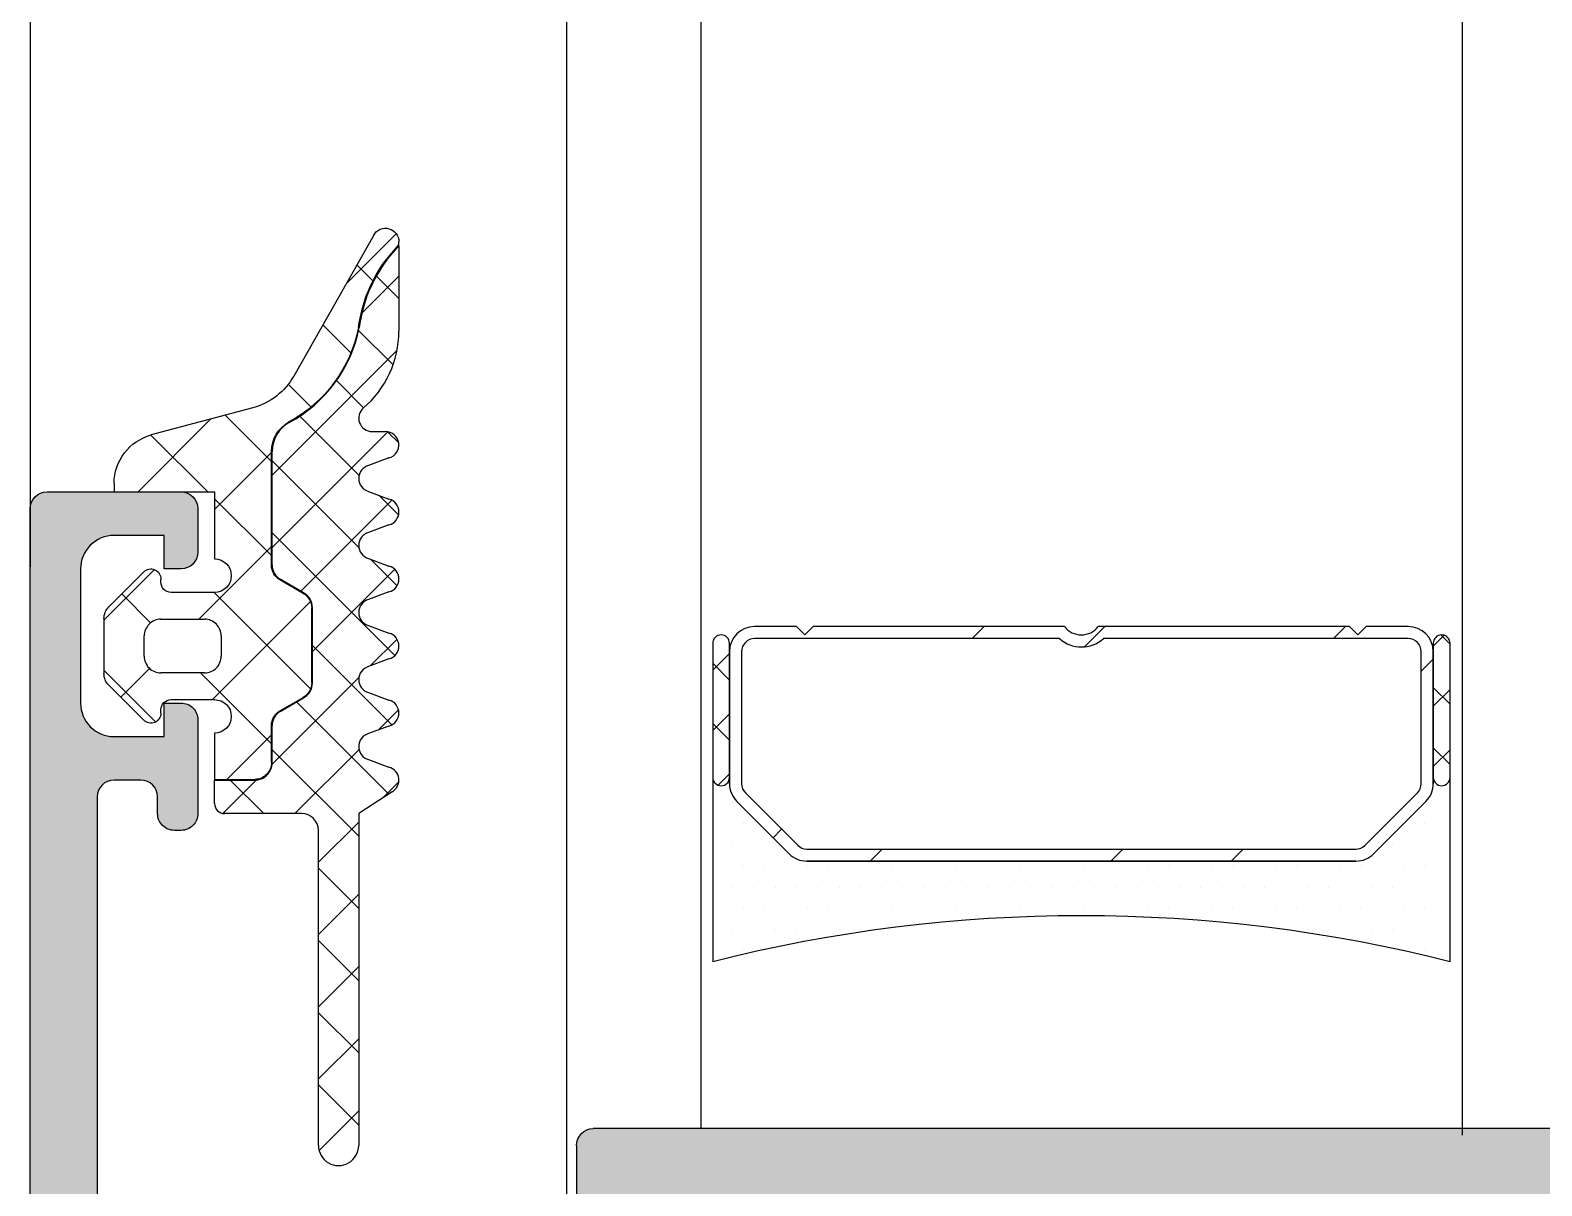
# Model space of a CAD drawing. Header units: millimetres. Extents: x 3633 to 4629, y 3430 to 3787.
# Drawn here: x 4159.8717 to 4160.0972, y 3492.3274 to 3492.4998 of the extents above; entities that cross this region are included whole.
import ezdxf

# ---------------------------------------------------------------- set-up
doc = ezdxf.new("R2010")
doc.units = ezdxf.units.MM

# ---------------------------------------------------------------- blocks, each defined once
blk = doc.blocks.new('A$C19EF2607')
at = {"extrusion": (0, 0, -1)}
h = blk.add_hatch(color=0, dxfattribs=at)
edge = h.paths.add_edge_path(flags=16)
edge.add_line((-20748.88688487913, 14013.2928585231), (-20757.08687387907, 14013.29282840286))
edge.add_ellipse((-20757.08687608921, 14013.79282802932), major_axis=(1.83660117959361e-06, -0.4999996264591743), ratio=1, start_angle=-90.00004280428698, end_angle=4.2804286977116135e-05, ccw=False)
edge.add_line((-20757.58687571567, 14013.79282656625), (-20757.58697195363, 14039.99282256608))
edge.add_ellipse((-20757.08697232717, 14039.99282477622), major_axis=(1.83660117959361e-06, -0.4999996264591743), ratio=1, start_angle=179.999957195713, end_angle=270.0000428042866, ccw=False)
edge.add_line((-20757.08697379024, 14040.49282440268), (-20748.88698479029, 14040.49285452292))
edge.add_ellipse((-20748.88698258015, 14039.99285489646), major_axis=(1.836601179593623e-06, -0.4999996264591779), ratio=1, start_angle=89.99995719571342, end_angle=180.0000428042869, ccw=False)
edge.add_line((-20748.38698295369, 14039.99285635952), (-20748.38688671573, 14013.7928603597))
edge.add_ellipse((-20748.88688634219, 14013.79285814956), major_axis=(1.836601179593612e-06, -0.4999996264591748), ratio=1, start_angle=-4.2804286920272716e-05, end_angle=90.00004280428698, ccw=False)
edge = h.paths.add_edge_path()
edge.add_line((-20757.28698759536, 14005.59281866775), (-20757.28700853262, 14011.29281566771))
edge.add_arc((-20756.78701261327, 14011.29282158492), 0.4999959193823925, 90.00020121906869, 180.0006780673, ccw=False)
edge.add_line((-20756.78701436922, 14011.79281750429), (-20749.58601236927, 14011.79284395505))
edge.add_arc((-20749.58602843467, 14010.79282421631), 1.000019738870618, 360.00134137964403, 449.99907953865534, ccw=False)
edge.add_line((-20748.58600869607, 14010.79284762826), (-20748.5859969423, 14007.59297862828))
edge.add_arc((-20749.58596546837, 14007.59294348139), 0.9999685266931948, 269.9984070863646, 360.00201383193485, ccw=False)
edge.add_line((-20749.58599326908, 14006.59297495509), (-20751.28684626853, 14006.5928197075))
edge.add_line((-20751.28684626853, 14006.5928197075), (-20751.28684406469, 14005.99284370751))
edge.add_line((-20751.28684406469, 14005.99284370751), (-20750.18683402415, 14004.89284174806))
edge.add_line((-20750.18683402415, 14004.89284174806), (-20746.78684802417, 14004.89285423691))
edge.add_line((-20746.78684802417, 14004.89285423691), (-20746.78716057339, 14088.89284923633))
edge.add_arc((-20747.28722534885, 14088.89278262488), 0.5000647798998102, 360.0076321205019, 449.9918720579921)
edge.add_line((-20747.28715440998, 14089.39284739975), (-20751.28716240996, 14089.3928327069))
edge.add_arc((-20751.28707984329, 14088.89275197744), 0.5000807362820272, 90.00945991537702, 179.9909610029219)
edge.add_line((-20751.78716057335, 14088.8928308703), (-20751.787155798, 14087.59278187031))
edge.add_arc((-20751.28710580604, 14087.59283369924), 0.5000499946441153, 180.005938564262, 269.9944823540374)
edge.add_line((-20751.28715396141, 14087.09278370692), (-20750.78715396141, 14087.09278554352))
edge.add_line((-20750.78715396141, 14087.09278554352), (-20750.78715763462, 14088.09278554351))
edge.add_line((-20750.78715763462, 14088.09278554351), (-20749.28715763463, 14088.09279105332))
edge.add_arc((-20749.28711736685, 14087.09282764816), 0.9999634059679272, -0.0018863395400217087, 90.00230725783928, ccw=False)
edge.add_line((-20748.28715396142, 14087.09279472653), (-20748.2871392686, 14083.09279472656))
edge.add_arc((-20749.28721534859, 14083.09286713279), 1.000076082609489, 270.00456917414465, 359.9958517441544, ccw=False)
edge.add_line((-20749.28713559539, 14082.09279105336), (-20750.78713559538, 14082.09278554355))
edge.add_line((-20750.78713559538, 14082.09278554355), (-20750.78713926859, 14083.09278554355))
edge.add_line((-20750.78713926859, 14083.09278554355), (-20751.28713926858, 14083.09278370694))
edge.add_arc((-20751.28718218562, 14082.59282846026), 0.4999552485246045, 449.995081629231, 540.0053392890692)
edge.add_line((-20751.78713743198, 14082.59278187035), (-20751.78712714705, 14079.79279387037))
edge.add_arc((-20751.28712752059, 14079.79279533343), 0.4999996264625474, 180.0001676548631, 270.0002532634367)
edge.add_line((-20751.28712531045, 14079.29279570697), (-20751.08712531045, 14079.29279644161))
edge.add_arc((-20751.08712677351, 14079.79279606807), 0.499999626462551, 270.0001676548627, 360.0002532634363)
edge.add_line((-20750.58712714706, 14079.79279827821), (-20750.58712898366, 14080.29279827821))
edge.add_arc((-20750.08709350479, 14080.2927646362), 0.5000354800017828, 90.00427573516879, 179.9961451831309, ccw=False)
edge.add_line((-20750.08713082027, 14080.79280011481), (-20749.28712782027, 14080.79280305338))
edge.add_arc((-20749.28714268181, 14080.29278635512), 0.5000166984818328, 360.0021238683641, 449.9982970499349, ccw=False)
edge.add_line((-20748.78712598367, 14080.29280488999), (-20748.78701101225, 14048.9927758902))
edge.add_line((-20748.78701101225, 14048.9927758902), (-20749.21938583173, 14042.95431030196))
edge.add_arc((-20750.21863733756, 14042.99276167132), 0.9999910398154712, 270.00017405219853, 357.7963358189755, ccw=False)
edge.add_line((-20750.2186342998, 14041.99277063151), (-20756.88612230033, 14041.99290414046))
edge.add_arc((-20756.88612451047, 14042.49290376691), 0.499999626462551, 180.0001676548632, 270.0002532634367, ccw=False)
edge.add_line((-20757.38612413693, 14042.49290230385), (-20757.38612744248, 14043.39281030384))
edge.add_arc((-20757.88612706894, 14043.39280884078), 0.4999996264625474, 360.0001676548632, 450.0002532634367)
edge.add_line((-20757.88612927908, 14043.89280846724), (-20759.28700127907, 14043.89280332155))
edge.add_arc((-20759.55451280925, 14043.97163605473), 0.2788853144187029, 268.8357136789717, 343.5803291027782, ccw=False)
edge.add_line((-20759.56017954445, 14043.69280831811), (-20760.01377354445, 14043.69280665196))
edge.add_arc((-20760.01943514402, 14043.97167484189), 0.2789256550871338, 196.4248227965195, 271.1630627500218, ccw=False)
edge.add_line((-20760.28697827909, 14043.89280664843), (-20762.16698927907, 14043.89279974276))
edge.add_arc((-20762.16698840124, 14043.59279996688), 0.2999997758775292, 450.0001676548634, 540.0002532634375)
edge.add_line((-20762.46698817711, 14043.5927986408), (-20762.46698457747, 14042.61282464081))
edge.add_arc((-20762.16698480159, 14042.61282551864), 0.2999997758775274, 180.0001676548634, 270.0002532634367)
edge.add_line((-20762.16698347551, 14042.31282574277), (-20759.40698547553, 14042.31283588081))
edge.add_arc((-20759.40698494509, 14042.19283597046), 0.1199999103510102, 0.00016765485997893848, 90.00025326343598, ccw=False)
edge.add_line((-20759.28698503474, 14042.1928363216), (-20759.28697323984, 14037.89280332161))
edge.add_arc((-20759.7869728663, 14037.89280111147), 0.4999996264625474, 270.0001676548627, 360.00025326343626, ccw=False)
edge.add_line((-20759.78697140323, 14037.39280148501), (-20760.48697140323, 14037.39279891377))
edge.add_line((-20760.48697140323, 14037.39279891377), (-20762.87979647773, 14038.77428512444))
edge.add_arc((-20762.94885600667, 14038.65466997099), 0.138119526033469, 420.0001121203042, 545.6227174849653)
edge.add_arc((-20758.11036459896, 14039.13103368253), 5.000004087409289, 185.6228147000206, 252.2517571806096)
edge.add_arc((-20759.78695816879, 14033.89280165229), 0.4999996217728121, 360.0001912931412, 432.2518242271567, ccw=False)
edge.add_line((-20759.28695854702, 14033.89280332164), (-20759.28688549079, 14015.09281132178))
edge.add_arc((-20759.78688511256, 14015.09280931792), 0.4999996217728112, 287.7485966911427, 360.0002296251582, ccw=False)
edge.add_arc((-20758.11025306058, 14009.85458960477), 5.000004087409289, 107.7486637376899, 174.3776062182788)
edge.add_arc((-20762.94874796772, 14010.33091777075), 0.1381195260334658, 174.377703433334, 300.0003087979967)
edge.add_line((-20762.87968756003, 14010.21130312465), (-20760.48687263457, 14011.59280691396))
edge.add_line((-20760.48687263457, 14011.59280691396), (-20759.78687263457, 14011.5928094852))
edge.add_arc((-20759.78687042443, 14011.09280985874), 0.4999996264625474, 0.00016765486282110942, 90.00025326343672, ccw=False)
edge.add_line((-20759.28687079797, 14011.09281132181), (-20759.28685500312, 14006.79279332183))
edge.add_arc((-20759.40685491348, 14006.7927927914), 0.1199999103510102, 270.00016765486254, 360.0002532634369, ccw=False)
edge.add_line((-20759.40685456234, 14006.67279288105), (-20762.16685256232, 14006.67278274301))
edge.add_arc((-20762.16685168448, 14006.37278296714), 0.2999997758775281, 450.000167654863, 540.0002532634367)
edge.add_line((-20762.46685146036, 14006.37278164105), (-20762.46684786071, 14005.39280764106))
edge.add_arc((-20762.16684808483, 14005.3928085189), 0.2999997758775292, 180.0001676548626, 270.0002532634363)
edge.add_line((-20762.16684675875, 14005.09280874302), (-20760.28683575876, 14005.09281564869))
edge.add_arc((-20760.0192920443, 14005.0139494207), 0.2789256550871341, 88.8373581682776, 163.5755981217796, ccw=False)
edge.add_line((-20760.01363249341, 14005.29281765222), (-20759.56003849341, 14005.29281931836))
edge.add_arc((-20759.55436952918, 14005.01397103081), 0.2789059064024352, 16.42004293062689, 91.16465835443319, ccw=False)
edge.add_line((-20759.28683875874, 14005.09281132188), (-20757.78698575874, 14005.09281383115))
edge.add_arc((-20757.78699042894, 14005.59281666471), 0.5000028335811751, 270.0005351617909, 360.0002295301543)
h = blk.add_hatch(color=0)
edge = h.paths.add_edge_path(flags=16)
edge.add_arc((20772.88712506363, 14054.8937099106), 0.4998408644227152, -90.02002240240421, 0.01898884720060323, ccw=False)
edge.add_line((20772.88695039088, 14054.39386907665), (20766.58721039072, 14054.39364649987))
edge.add_arc((20766.58693805849, 14054.89361865321), 0.4999722275075696, 179.9697052663021, 270.0312087092657, ccw=False)
edge.add_line((20766.08696590085, 14054.89388300994), (20766.0869781361, 14066.89388300994))
edge.add_arc((20766.58669969183, 14066.89416094511), 0.4997216330287783, 89.96801639973933, 180.031866768311, ccw=False)
edge.add_line((20766.586978646, 14067.39388250027), (20772.88696364593, 14067.39387607671))
edge.add_arc((20772.88722112216, 14066.89413406237), 0.4997420806618353, -0.02963669892528742, 90.0295198317217, ccw=False)
edge.add_line((20773.38696313597, 14066.89387556681), (20773.3869659006, 14054.89387556681))
edge = h.paths.add_edge_path(flags=16)
edge.add_line((20774.88695890084, 14054.89387403734), (20774.88697113609, 14066.89387403734))
edge.add_arc((20775.38669269183, 14066.8941519724), 0.4997216330287135, 89.96801639973182, 180.0318667549634, ccw=False)
edge.add_line((20775.38697164593, 14067.39387352744), (20781.88697164546, 14067.3936159001))
edge.add_arc((20781.88722912193, 14066.89387388564), 0.4997420807783706, -0.029636685578225297, 90.029519858409, ccw=False)
edge.add_line((20782.38697113586, 14066.8936153902), (20782.38697390049, 14054.89360839015))
edge.add_arc((20781.88697377406, 14054.89360802635), 0.5000001264271718, -90.00004391597082, 4.168815581806484e-05, ccw=False)
edge.add_line((20781.88697339082, 14054.39360790004), (20775.3872023907, 14054.39363752728))
edge.add_arc((20775.38693055836, 14054.89360918108), 0.4999717276974615, 179.9696479899144, 270.031151454341, ccw=False)
edge = h.paths.add_edge_path(flags=16)
edge.add_line((20790.88696539076, 14054.39359872347), (20784.38696539076, 14054.393605351))
edge.add_arc((20784.38696552691, 14054.89360497755), 0.4999996265396662, 179.9998987743864, 269.9999843919388, ccw=False)
edge.add_line((20783.88696590043, 14054.89360586091), (20783.88697813591, 14066.89361386074))
edge.add_arc((20784.38697776239, 14066.89361372452), 0.4999996265396662, 89.99989877438651, 179.9999843919389, ccw=False)
edge.add_line((20784.38697864581, 14067.39361335107), (20790.88697864581, 14067.39360672355))
edge.add_arc((20790.88697850931, 14066.89360709712), 0.4999996264232509, -0.00010123895378910674, 89.9999843652584, ccw=False)
edge.add_line((20791.38697813591, 14066.89360621365), (20791.38696590043, 14054.89359821382))
edge.add_arc((20790.88696627383, 14054.89359834991), 0.4999996265396661, 269.9998988010669, 359.99998440527906, ccw=False)
edge = h.paths.add_edge_path()
edge.add_line((20794.38695947704, 14048.5938471549), (20794.38697762595, 14066.39360815476))
edge.add_ellipse((20795.38697842951, 14066.39360633204), major_axis=(-1.000000803500212, 0), ratio=1, start_angle=269.9984406237085, end_angle=359.9998955662247, ccw=False)
edge.add_line((20795.38700564572, 14067.39360713519), (20796.88693964569, 14067.39356560589))
edge.add_ellipse((20796.88696117507, 14068.89371410586), major_axis=(-1.500148500121089, 0), ratio=1, start_angle=89.99917771951496, end_angle=269.9991777106223)
edge.add_line((20796.88698270475, 14070.39386260582), (20763.58698170492, 14070.39388455896))
edge.add_ellipse((20763.58698167506, 14069.89388407898), major_axis=(-0.5000004799803728, 0), ratio=1, start_angle=269.9999965849087, end_angle=359.9998865682759)
edge.add_line((20763.08698119503, 14069.89388506886), (20763.08696891996, 14057.8550270689))
edge.add_line((20763.08696891996, 14057.8550270689), (20761.08696538792, 14054.39092810804))
edge.add_line((20761.08696538792, 14054.39092810804), (20761.08695621463, 14045.39417310807))
edge.add_line((20761.08695621457, 14045.39417310807), (20760.58695621457, 14045.39417361797))
edge.add_ellipse((20760.58695533121, 14044.89417399143), major_axis=(-0.4999996265404279, 0), ratio=1, start_angle=269.9998987743865, end_angle=359.9999843919389)
edge.add_line((20760.08695570473, 14044.89417412764), (20760.08695519506, 14044.39417412764))
edge.add_ellipse((20760.58695482131, 14044.39417324439), major_axis=(-0.499999626307597, 0), ratio=1, start_angle=359.9998987877266, end_angle=449.9999844186194)
edge.add_line((20760.58695468534, 14043.89417361797), (20763.58695468534, 14043.89417055904))
edge.add_ellipse((20763.58695556852, 14044.39417018533), major_axis=(-0.4999996263075969, 0), ratio=1, start_angle=89.99989880106686, end_angle=179.9999843919389)
edge.add_line((20764.086955195, 14044.39417004914), (20764.08696335176, 14052.39388604931))
edge.add_ellipse((20764.58696347818, 14052.3938854131), major_axis=(-0.5000001264274443, 0), ratio=1, start_angle=269.9998414916265, end_angle=359.99992709575315, ccw=False)
edge.add_line((20764.58696486149, 14052.89388553939), (20765.98696386162, 14052.89388711193))
edge.add_ellipse((20765.98718579696, 14052.3941095531), major_axis=(-0.4997776081189551, 0), ratio=1, start_angle=179.9735232005858, end_angle=270.02544323346274, ccw=False)
edge.add_line((20766.48696335166, 14052.39387860222), (20766.48694264208, 14046.79416260219))
edge.add_ellipse((20766.67129230686, 14046.34087059149), major_axis=(-0.48934491501178, 0), ratio=1, start_angle=292.1311204443016, end_angle=406.331622196126)
edge.add_line((20766.33340781904, 14045.98690375875), (20767.13341005798, 14045.24033594297))
edge.add_ellipse((20767.48745696706, 14045.59271893128), major_axis=(-0.4995227565664176, 0), ratio=1, start_angle=44.86504610803876, end_angle=179.4464604003526)
edge.add_line((20767.98695641221, 14045.58789307278), (20767.98696335172, 14052.39387707275))
edge.add_ellipse((20768.48671821435, 14052.39412970483), major_axis=(-0.4997549264812819, 0), ratio=1, start_angle=269.970002739463, end_angle=360.02896370103826, ccw=False)
edge.add_line((20768.48697986151, 14052.89388456292), (20772.6869668616, 14052.89386128055))
edge.add_ellipse((20772.68696351786, 14052.39386144702), major_axis=(-0.49999983353727, 0), ratio=1, start_angle=179.9999224933354, end_angle=269.9996168422682, ccw=False)
edge.add_line((20773.18696335162, 14052.39386077065), (20773.18695641815, 14045.59385177077))
edge.add_ellipse((20773.68695679185, 14045.59385168357), major_axis=(-0.5000003736931907, 0), ratio=1, start_angle=359.9999900081878, end_angle=492.8359851725555)
edge.add_line((20774.02690804447, 14045.2271999142), (20774.82690880075, 14045.96894109857))
edge.add_ellipse((20774.48695758963, 14046.33559256201), major_axis=(-0.5000001215843566, 0), ratio=1, start_angle=132.8360055260684, end_angle=246.4218210553232)
edge.add_line((20774.68695764197, 14046.79385024126), (20774.68696335168, 14052.39386224121))
edge.add_ellipse((20775.18696297822, 14052.39386210512), major_axis=(-0.4999996265396661, 0), ratio=1, start_angle=269.9998988010669, end_angle=359.99998440527906, ccw=False)
edge.add_line((20775.18696386134, 14052.89386173154), (20776.88696386153, 14052.89385999812))
edge.add_ellipse((20776.88696372503, 14052.3938603717), major_axis=(-0.4999996264232509, 0), ratio=1, start_angle=179.9998987610462, end_angle=269.9999843652584, ccw=False)
edge.add_line((20777.38696335163, 14052.39385948822), (20777.38695764169, 14046.79384748827))
edge.add_ellipse((20777.58695725957, 14046.33558972846), major_axis=(-0.5000000215728326, 0), ratio=1, start_angle=293.5781296227825, end_angle=407.1639451407455)
edge.add_line((20777.24700580072, 14045.96893863103), (20778.0470050443, 14045.22719581545))
edge.add_ellipse((20778.38695654436, 14045.59384667317), major_axis=(-0.4999998738696115, 0), ratio=1, start_angle=47.16392300253573, end_angle=179.999918144431)
edge.add_line((20778.88695641834, 14045.59384595885), (20778.88696335157, 14052.39385495897))
edge.add_ellipse((20779.38696368528, 14052.39385411552), major_axis=(-0.5000003336470237, 0), ratio=1, start_angle=270.0002089876409, end_angle=359.99990335021965, ccw=False)
edge.add_line((20779.38696186151, 14052.89385444907), (20790.88696386153, 14052.89384572351))
edge.add_ellipse((20790.88696372509, 14052.39384609708), major_axis=(-0.4999996264232509, 0), ratio=1, start_angle=179.9998987610462, end_angle=269.9999843652584, ccw=False)
edge.add_line((20791.38696335163, 14052.39384521359), (20791.38695570454, 14044.89386221372))
edge.add_ellipse((20792.38695616456, 14044.89386165424), major_axis=(-1.000000460073508, 0), ratio=1, start_angle=359.9999679434824, end_angle=449.9998579267944)
edge.add_line((20792.38695368491, 14043.89386119417), (20801.08695468487, 14043.89383532343))
edge.add_ellipse((20801.08748073381, 14044.89331030173), major_axis=(-0.9994751167436792, 0), ratio=1, start_angle=89.96984378594917, end_angle=180.0309560863022)
edge.add_line((20802.08695570473, 14044.89385030375), (20802.08695641812, 14045.59383930385))
edge.add_ellipse((20801.08752694633, 14045.59441085058), major_axis=(-0.9994296352168468, 0), ratio=1, start_angle=179.9672340944529, end_angle=270.032649051986)
edge.add_line((20801.08695743786, 14046.59384032342), (20796.38695743767, 14046.59384511554))
edge.add_ellipse((20796.38695798296, 14048.59384362135), major_axis=(-1.999998505809419, 0), ratio=1, start_angle=359.9998987710514, end_angle=449.9999843785986, ccw=False)
at = {"color": 0, "transparency": 33554687}
blk.add_line((20746.78677236044, 15694.63022802747), (20746.78716057289, 14087.15326960679), dxfattribs=at)
at = {"color": 0}
for p, q in [((20762.79812617449, 14057.35473802523), (20762.79766815179, 15628.82344385856)), ((20766.79766815179, 15628.82344385856), (20766.79660769209, 14070.39388244299)), ((20789.51766815176, 14070.20068577692), (20789.51766815176, 15628.82344385856)), ((20757.70770198893, 14097.096375091), (20756.21477100509, 14095.60343313945)), ((20757.42935620848, 14096.31488849179), (20757.78699075402, 14096.73562617812)), ((20757.78699075402, 14096.73562617812), (20757.78698238498, 14094.18497417812)), ((20756.53417968949, 14096.16578279836), (20757.012166637, 14095.68779936232)), ((20757.78698777797, 14095.82861809648), (20756.68121934577, 14094.72284154082)), ((20757.1131201455, 14095.83380273177), (20757.78698558395, 14095.15994224379)), ((20755.51761400005, 14094.37602129004), (20756.35589348133, 14093.53774796707)), ((20756.58607788065, 14094.2055875724), (20757.61314202347, 14093.17853097478)), ((20757.78698238498, 14094.18497417812), (20757.78698238498, 14094.18497417812)), ((20757.73323593917, 14093.61959647696), (20754.00463523815, 14089.89096838399)), ((20754.48523217914, 14092.602075797), (20755.16559519716, 14091.92171777718)), ((20755.92496531436, 14092.71144172949), (20756.73391057107, 14091.9025024156)), ((20752.1789143511, 14091.56754683628), (20750.00404525874, 14089.39266176638)), ((20752.60047297957, 14091.68050142079), (20753.98465069037, 14090.29633387868)), ((20754.83186084907, 14091.64928461199), (20756.59746498574, 14089.88369344614)), ((20757.45557306096, 14091.18666217302), (20754.00455307803, 14087.7356168374)), ((20756.98696839338, 14091.19262011665), (20757.38679839339, 14091.19261864797)), ((20757.38679839339, 14091.19261864797), (20757.38679839339, 14091.19261864797)), ((20757.44860292329, 14091.18781531378), (20757.78201653028, 14090.85440415617)), ((20750.38721731916, 14091.08742109203), (20752.08199672794, 14089.39265413376)), ((20753.98466100666, 14090.56696641154), (20752.28695998061, 14088.86925291346)), ((20754.00453273486, 14087.20194507172), (20754.00466221146, 14090.59857507133)), ((20754.00465163955, 14090.32123419218), (20756.59116964162, 14087.73473519165)), ((20754.00466221146, 14090.59857507133), (20754.00466221146, 14090.59857507133)), ((20757.49032850494, 14090.40620426778), (20756.88344067027, 14090.17901149698)), ((20756.88344067027, 14090.17901149698), (20756.88344067027, 14090.17901149698)), ((20756.88343783183, 14089.40626849691), (20757.49048899719, 14089.17900926716)), ((20752.28696290166, 14089.18768946579), (20753.98454371981, 14087.49012111872)), ((20757.57163600228, 14089.14745658112), (20754.85689900705, 14086.43269964232)), ((20757.18945765863, 14089.29170512225), (20757.77704613951, 14088.70412095802)), ((20757.49048899719, 14089.17900926716), (20757.49048899719, 14089.17900926716)), ((20757.49048615876, 14088.40626626709), (20756.88343332382, 14088.17901149698)), ((20754.00456948623, 14088.16606279247), (20757.66529232939, 14084.50536684239)), ((20756.88343332382, 14088.17901149698), (20756.88343332382, 14088.17901149698)), ((20753.98455402721, 14087.76051908516), (20751.81671297603, 14085.59266210807)), ((20750.49155927147, 14087.07383901445), (20748.98695173761, 14085.56922042707)), ((20757.66226612998, 14087.08281798894), (20755.20452326949, 14084.62505707279)), ((20756.88343048538, 14087.40626849703), (20757.49048165063, 14087.17900926714)), ((20756.94130524083, 14087.38460216468), (20757.73333275184, 14086.59258047221)), ((20757.49048165063, 14087.17900926714), (20757.49048165063, 14087.17900926714)), ((20754.94452972332, 14086.38210561898), (20754.24453120795, 14086.78625319016)), ((20754.24453120795, 14086.78625319016), (20754.24453120795, 14086.78625319016)), ((20749.51576982759, 14086.34622272232), (20750.37699566707, 14085.48500320973)), ((20752.2756851327, 14086.39264742228), (20755.15171518887, 14083.51663849453)), ((20757.49047881219, 14086.40626626721), (20756.88342597755, 14086.17901149698)), ((20756.88342597755, 14086.17901149698), (20756.88342597755, 14086.17901149698)), ((20755.14849982382, 14086.11813308654), (20752.22305484436, 14083.19266661548)), ((20755.2045198523, 14083.69476166394), (20755.20452806936, 14085.93177066397)), ((20755.20452806936, 14085.93177066397), (20755.20452806936, 14085.93177066397)), ((20750.68696382357, 14085.5926662579), (20751.98696382367, 14085.59266148265)), ((20751.98696382367, 14085.59266148265), (20751.98696382367, 14085.59266148265)), ((20756.88342313911, 14085.40626849703), (20757.49047430418, 14085.17900926714)), ((20769.65049305314, 14085.37531140787), (20768.40049305308, 14085.37531140787)), ((20769.90049305314, 14085.12531140787), (20769.65049305314, 14085.37531140787)), ((20770.15049305314, 14085.37531140787), (20769.90049305314, 14085.12531140787)), ((20777.6479992721, 14085.37531140787), (20770.15049305314, 14085.37531140787)), ((20774.89325050719, 14085.01531140797), (20775.25325050717, 14085.37531140796)), ((20778.2393502479, 14084.76930714864), (20778.84535450721, 14085.37531140796)), ((20786.15049305314, 14085.37531140787), (20778.65298683412, 14085.37531140787)), ((20785.66955785255, 14085.01531140797), (20786.02955785242, 14085.37531140784)), ((20786.40049305314, 14085.12531140787), (20786.15049305314, 14085.37531140787)), ((20786.65049305314, 14085.37531140787), (20786.40049305314, 14085.12531140787)), ((20787.90049305314, 14085.37531140787), (20786.65049305314, 14085.37531140787)), ((20750.18695978302, 14084.49266109444), (20750.18696198706, 14085.09266809447)), ((20750.18696198706, 14085.09266809447), (20750.18696198706, 14085.09266809447)), ((20752.4869619871, 14085.09265964609), (20752.48695978313, 14084.49265264606)), ((20755.20452395202, 14084.81086358966), (20757.57552286833, 14082.43988209161)), ((20757.73114364018, 14084.9964266193), (20756.93187403126, 14084.19715113862)), ((20757.49047430418, 14085.17900926714), (20757.49047430418, 14085.17900926714)), ((20767.15049305314, 14084.87531140787), (20767.15049305314, 14080.87531140787)), ((20767.65049305314, 14080.87531140787), (20767.65049305314, 14084.87531140787)), ((20777.49284573121, 14085.01531140789), (20768.40049305308, 14085.01531140789)), ((20787.90049305314, 14085.01531140789), (20778.80814037507, 14085.01531140789)), ((20788.6504930529, 14084.79229783325), (20788.9728166667, 14085.11462144705)), ((20788.65049305314, 14084.87531140787), (20788.65049305314, 14080.87531140787)), ((20789.15049305302, 14084.84995160531), (20788.87630602601, 14085.12413863232)), ((20789.15049305308, 14080.87531140787), (20789.15049305308, 14084.87531140787)), ((20752.48695978313, 14084.49265264606), (20752.48695978313, 14084.49265264606)), ((20757.49047146575, 14084.40626626721), (20756.88341863098, 14084.17901149698)), ((20767.15049305314, 14084.06860517862), (20767.65049305325, 14084.56860517873)), ((20767.65049305314, 14084.62531140787), (20767.65049305314, 14080.68597157966)), ((20768.01049305324, 14084.62531140787), (20768.01049305324, 14080.68597157966)), ((20788.29049305298, 14080.68597157966), (20788.29049305298, 14084.62531140787)), ((20788.29049305303, 14084.0441426083), (20788.65049305314, 14084.40414260852)), ((20788.65049305314, 14080.68597157966), (20788.65049305314, 14084.62531140787)), ((20748.98694622591, 14084.06872270939), (20750.5278555883, 14082.52782466711)), ((20750.34859489847, 14084.12453324511), (20749.48938450887, 14083.26531654334)), ((20751.98695794656, 14083.99265448275), (20750.68695794645, 14083.99265925786)), ((20750.68695794645, 14083.99265925786), (20750.68695794645, 14083.99265925786)), ((20751.86935492544, 14083.99265491482), (20753.98451317725, 14081.87751220177)), ((20751.98695794656, 14083.99265448275), (20751.98695794656, 14083.99265448275)), ((20756.88341863098, 14084.17901149698), (20756.88341863098, 14084.17901149698)), ((20767.65049305325, 14083.77759303595), (20767.15049305325, 14084.27759303595)), ((20756.59223853279, 14083.85751314502), (20754.00251647265, 14081.26777205965)), ((20789.15049305279, 14083.05390038108), (20788.65049305279, 14083.55390038108)), ((20788.6504930529, 14082.99624660902), (20789.1504930529, 14083.49624660902)), ((20754.24451671349, 14082.84028619018), (20754.94451819797, 14083.24442861896)), ((20754.73605635363, 14083.12407419413), (20757.48230463978, 14080.37784608299)), ((20754.94451819797, 14083.24442861896), (20754.94451819797, 14083.24442861896)), ((20756.88341579254, 14083.40626849703), (20757.49046695791, 14083.17900926716)), ((20757.49046695791, 14083.17900926716), (20757.49046695791, 14083.17900926716)), ((20757.77591011085, 14082.88592403306), (20757.18005139794, 14082.2900609427)), ((20767.15049305314, 14082.27255395439), (20767.65049305314, 14082.77255395439)), ((20753.98451417004, 14082.14779853547), (20752.65000348567, 14080.81327804725)), ((20754.00451110461, 14081.31327207178), (20754.00451518659, 14082.42459507173)), ((20754.00451518659, 14082.42459507173), (20754.00451518659, 14082.42459507173)), ((20757.49046411947, 14082.40626626721), (20756.88341128477, 14082.17901149698)), ((20756.88341128477, 14082.17901149698), (20756.88341128477, 14082.17901149698)), ((20767.65049305302, 14081.98154181149), (20767.15049305302, 14082.48154181149)), ((20754.00451252646, 14081.7003590947), (20756.58693304079, 14079.11795755182)), ((20756.59635204228, 14081.70635729894), (20754.68265538313, 14079.79264658096)), ((20789.15049305302, 14081.25784915686), (20788.65049305302, 14081.75784915686)), ((20788.65049305279, 14081.20019538468), (20789.1504930529, 14081.70019538479)), ((20756.8834084461, 14081.40626849703), (20757.49046361144, 14081.17900926716)), ((20756.8834084461, 14081.40626849703), (20756.8834084461, 14081.40626849703)), ((20752.2869306209, 14080.09263038079), (20752.28693319455, 14080.7932793808)), ((20752.28693319455, 14080.7932793808), (20753.4845091945, 14080.79327498181)), ((20753.53001783224, 14080.79526994802), (20752.5324024185, 14079.79764720536)), ((20752.75633124246, 14080.79327765666), (20753.75696626902, 14079.79264998116)), ((20753.4845091945, 14080.79327498181), (20753.4845091945, 14080.79327498181)), ((20757.78317219997, 14080.73791678972), (20757.31140914472, 14080.26615026867)), ((20757.49046361144, 14081.17900926716), (20757.49046361144, 14081.17900926716)), ((20767.15049305314, 14080.87531140787), (20767.15049305314, 14075.37531140787)), ((20767.31454155536, 14080.64055123238), (20767.65049305314, 14080.97650273016)), ((20767.65049305314, 14080.68597157966), (20767.65049305314, 14080.87531140787)), ((20788.65049305314, 14080.87531140787), (20788.65049305314, 14080.68597157966)), ((20789.15049305308, 14075.37531140787), (20789.15049305308, 14080.87531140787)), ((20757.5869309199, 14080.44622891283), (20756.58693551901, 14079.79264058606)), ((20768.12472140847, 14080.410199935), (20769.68538158026, 14078.84953976319)), ((20786.61560452601, 14078.84953976319), (20788.17626469774, 14080.410199935)), ((20767.74550452641, 14080.13866389822), (20767.74550452641, 14080.13866389822)), ((20769.43082313897, 14078.59498132198), (20767.87016296719, 14080.15564149377)), ((20767.87016296719, 14080.15564149377), (20769.43082313897, 14078.59498132198)), ((20788.43082313903, 14080.15564149377), (20786.87016296719, 14078.59498132198)), ((20786.87016296719, 14078.59498132198), (20788.43082313903, 14080.15564149377)), ((20788.70050452649, 14080.13866389822), (20788.70050452649, 14080.13866389822)), ((20754.88690851908, 14079.79264583057), (20752.586904519, 14079.79265427895)), ((20752.586904519, 14079.79265427895), (20752.586904519, 14079.79265427895)), ((20756.58693459717, 14079.54167039879), (20755.38690622436, 14078.34163321002)), ((20756.58693551901, 14079.79264058606), (20756.58689915435, 14069.89263958603)), ((20767.42800452652, 14079.50366389821), (20767.42800452652, 14079.50366389821)), ((20768.06300452652, 14079.50366389821), (20768.06300452652, 14079.50366389821)), ((20788.3830045266, 14079.50366389821), (20788.3830045266, 14079.50366389821)), ((20789.0180045266, 14079.50366389821), (20789.0180045266, 14079.50366389821)), ((20755.38690215413, 14069.89264399387), (20755.38690668251, 14079.292644994)), ((20755.38690668251, 14079.292644994), (20755.38690668251, 14079.292644994)), ((20768.95187178021, 14079.073932681), (20769.20643022144, 14079.32849112223)), ((20767.74550452641, 14078.8686638982), (20767.74550452641, 14078.8686638982)), ((20768.38050452641, 14078.8686638982), (20768.38050452641, 14078.8686638982)), ((20769.01550452641, 14078.8686638982), (20769.01550452641, 14078.8686638982)), ((20769.96115322487, 14078.73531140786), (20786.33983288129, 14078.73531140786)), ((20771.8453545071, 14078.37531140784), (20772.2053545072, 14078.73531140783)), ((20779.02955785254, 14078.37531140796), (20779.38955785253, 14078.73531140795)), ((20782.62166185258, 14078.37531140796), (20782.98166185257, 14078.73531140795)), ((20787.43050452647, 14078.8686638982), (20787.43050452647, 14078.8686638982)), ((20788.06550452646, 14078.8686638982), (20788.06550452646, 14078.8686638982)), ((20788.70050452646, 14078.8686638982), (20788.70050452646, 14078.8686638982)), ((20755.38690613816, 14078.16272208618), (20756.58692512412, 14076.96271191601)), ((20767.42800452629, 14078.23366389819), (20767.42800452629, 14078.23366389819)), ((20768.06300452629, 14078.23366389819), (20768.06300452629, 14078.23366389819)), ((20768.69800452629, 14078.23366389819), (20768.69800452629, 14078.23366389819)), ((20769.33300452628, 14078.23366389819), (20769.33300452628, 14078.23366389819)), ((20786.33983288129, 14078.37531140787), (20769.96115322487, 14078.37531140787)), ((20769.96115322487, 14078.37531140787), (20786.33983288129, 14078.37531140787)), ((20769.96800452628, 14078.23366389819), (20769.96800452628, 14078.23366389819)), ((20770.60300452628, 14078.23366389819), (20770.60300452628, 14078.23366389819)), ((20771.23800452628, 14078.23366389819), (20771.23800452628, 14078.23366389819)), ((20771.87300452628, 14078.23366389819), (20771.87300452628, 14078.23366389819)), ((20772.50800452628, 14078.23366389819), (20772.50800452628, 14078.23366389819)), ((20773.14300452628, 14078.23366389819), (20773.14300452628, 14078.23366389819)), ((20773.77800452627, 14078.23366389819), (20773.77800452627, 14078.23366389819)), ((20774.41300452627, 14078.23366389819), (20774.41300452627, 14078.23366389819)), ((20775.04800452627, 14078.23366389819), (20775.04800452627, 14078.23366389819)), ((20775.68300452627, 14078.23366389819), (20775.68300452627, 14078.23366389819)), ((20776.31800452627, 14078.23366389819), (20776.31800452627, 14078.23366389819)), ((20776.95300452627, 14078.23366389819), (20776.95300452627, 14078.23366389819)), ((20777.58800452626, 14078.23366389819), (20777.58800452626, 14078.23366389819)), ((20778.22300452626, 14078.23366389819), (20778.22300452626, 14078.23366389819)), ((20778.85800452626, 14078.23366389819), (20778.85800452626, 14078.23366389819)), ((20779.49300452626, 14078.23366389819), (20779.49300452626, 14078.23366389819)), ((20780.12800452626, 14078.23366389819), (20780.12800452626, 14078.23366389819)), ((20780.76300452626, 14078.23366389819), (20780.76300452626, 14078.23366389819)), ((20781.39800452625, 14078.23366389819), (20781.39800452625, 14078.23366389819)), ((20782.03300452625, 14078.23366389819), (20782.03300452625, 14078.23366389819)), ((20782.66800452625, 14078.23366389819), (20782.66800452625, 14078.23366389819)), ((20783.30300452625, 14078.23366389819), (20783.30300452625, 14078.23366389819)), ((20783.93800452625, 14078.23366389819), (20783.93800452625, 14078.23366389819)), ((20784.57300452625, 14078.23366389819), (20784.57300452625, 14078.23366389819)), ((20785.20800452624, 14078.23366389819), (20785.20800452624, 14078.23366389819)), ((20785.84300452624, 14078.23366389819), (20785.84300452624, 14078.23366389819)), ((20786.47800452624, 14078.23366389819), (20786.47800452624, 14078.23366389819)), ((20787.11300452624, 14078.23366389819), (20787.11300452624, 14078.23366389819)), ((20787.74800452624, 14078.23366389819), (20787.74800452624, 14078.23366389819)), ((20788.38300452624, 14078.23366389819), (20788.38300452624, 14078.23366389819)), ((20789.01800452624, 14078.23366389819), (20789.01800452624, 14078.23366389819)), ((20767.74550452641, 14077.59866389818), (20767.74550452641, 14077.59866389818)), ((20768.38050452641, 14077.59866389818), (20768.38050452641, 14077.59866389818)), ((20769.01550452641, 14077.59866389818), (20769.01550452641, 14077.59866389818)), ((20769.65050452641, 14077.59866389818), (20769.65050452641, 14077.59866389818)), ((20770.2855045264, 14077.59866389818), (20770.2855045264, 14077.59866389818)), ((20770.9205045264, 14077.59866389818), (20770.9205045264, 14077.59866389818)), ((20771.5555045264, 14077.59866389818), (20771.5555045264, 14077.59866389818)), ((20772.1905045264, 14077.59866389818), (20772.1905045264, 14077.59866389818)), ((20772.8255045264, 14077.59866389818), (20772.8255045264, 14077.59866389818)), ((20773.4605045264, 14077.59866389818), (20773.4605045264, 14077.59866389818)), ((20774.09550452639, 14077.59866389818), (20774.09550452639, 14077.59866389818)), ((20774.73050452639, 14077.59866389818), (20774.73050452639, 14077.59866389818)), ((20775.36550452639, 14077.59866389818), (20775.36550452639, 14077.59866389818)), ((20776.00050452639, 14077.59866389818), (20776.00050452639, 14077.59866389818)), ((20776.63550452639, 14077.59866389818), (20776.63550452639, 14077.59866389818)), ((20777.27050452639, 14077.59866389818), (20777.27050452639, 14077.59866389818)), ((20777.90550452638, 14077.59866389818), (20777.90550452638, 14077.59866389818)), ((20778.54050452638, 14077.59866389818), (20778.54050452638, 14077.59866389818)), ((20779.17550452638, 14077.59866389818), (20779.17550452638, 14077.59866389818)), ((20779.81050452638, 14077.59866389818), (20779.81050452638, 14077.59866389818)), ((20780.44550452638, 14077.59866389818), (20780.44550452638, 14077.59866389818)), ((20781.08050452638, 14077.59866389818), (20781.08050452638, 14077.59866389818)), ((20781.71550452638, 14077.59866389818), (20781.71550452638, 14077.59866389818)), ((20782.35050452637, 14077.59866389818), (20782.35050452637, 14077.59866389818)), ((20782.98550452637, 14077.59866389818), (20782.98550452637, 14077.59866389818)), ((20783.62050452637, 14077.59866389818), (20783.62050452637, 14077.59866389818)), ((20784.25550452637, 14077.59866389818), (20784.25550452637, 14077.59866389818)), ((20784.89050452637, 14077.59866389818), (20784.89050452637, 14077.59866389818)), ((20785.52550452637, 14077.59866389818), (20785.52550452637, 14077.59866389818)), ((20786.16050452636, 14077.59866389818), (20786.16050452636, 14077.59866389818)), ((20786.79550452636, 14077.59866389818), (20786.79550452636, 14077.59866389818)), ((20787.43050452636, 14077.59866389818), (20787.43050452636, 14077.59866389818)), ((20788.06550452636, 14077.59866389818), (20788.06550452636, 14077.59866389818)), ((20788.70050452636, 14077.59866389818), (20788.70050452636, 14077.59866389818)), ((20756.58692668035, 14077.38639309607), (20755.38690518605, 14076.18636278587)), ((20767.42800452652, 14076.96366389818), (20767.42800452652, 14076.96366389818)), ((20768.06300452652, 14076.96366389818), (20768.06300452652, 14076.96366389818)), ((20768.69800452652, 14076.96366389818), (20768.69800452652, 14076.96366389818)), ((20769.33300452652, 14076.96366389818), (20769.33300452652, 14076.96366389818)), ((20769.96800452652, 14076.96366389818), (20769.96800452652, 14076.96366389818)), ((20770.60300452651, 14076.96366389818), (20770.60300452651, 14076.96366389818)), ((20771.23800452651, 14076.96366389818), (20771.23800452651, 14076.96366389818)), ((20771.87300452651, 14076.96366389818), (20771.87300452651, 14076.96366389818)), ((20772.50800452651, 14076.96366389818), (20772.50800452651, 14076.96366389818)), ((20773.14300452651, 14076.96366389818), (20773.14300452651, 14076.96366389818)), ((20773.77800452651, 14076.96366389818), (20773.77800452651, 14076.96366389818)), ((20774.4130045265, 14076.96366389818), (20774.4130045265, 14076.96366389818)), ((20775.0480045265, 14076.96366389818), (20775.0480045265, 14076.96366389818)), ((20775.6830045265, 14076.96366389818), (20775.6830045265, 14076.96366389818)), ((20776.3180045265, 14076.96366389818), (20776.3180045265, 14076.96366389818)), ((20776.9530045265, 14076.96366389818), (20776.9530045265, 14076.96366389818)), ((20777.5880045265, 14076.96366389818), (20777.5880045265, 14076.96366389818)), ((20778.2230045265, 14076.96366389818), (20778.2230045265, 14076.96366389818)), ((20778.85800452649, 14076.96366389818), (20778.85800452649, 14076.96366389818)), ((20779.49300452649, 14076.96366389818), (20779.49300452649, 14076.96366389818)), ((20780.12800452649, 14076.96366389818), (20780.12800452649, 14076.96366389818)), ((20780.76300452649, 14076.96366389818), (20780.76300452649, 14076.96366389818)), ((20781.39800452649, 14076.96366389818), (20781.39800452649, 14076.96366389818)), ((20782.03300452649, 14076.96366389818), (20782.03300452649, 14076.96366389818)), ((20782.66800452648, 14076.96366389818), (20782.66800452648, 14076.96366389818)), ((20783.30300452648, 14076.96366389818), (20783.30300452648, 14076.96366389818)), ((20783.93800452648, 14076.96366389818), (20783.93800452648, 14076.96366389818)), ((20784.57300452648, 14076.96366389818), (20784.57300452648, 14076.96366389818)), ((20785.20800452648, 14076.96366389818), (20785.20800452648, 14076.96366389818)), ((20785.84300452648, 14076.96366389818), (20785.84300452648, 14076.96366389818)), ((20786.47800452647, 14076.96366389818), (20786.47800452647, 14076.96366389818)), ((20787.11300452647, 14076.96366389818), (20787.11300452647, 14076.96366389818)), ((20787.74800452647, 14076.96366389818), (20787.74800452647, 14076.96366389818)), ((20788.38300452647, 14076.96366389818), (20788.38300452647, 14076.96366389818)), ((20789.01800452647, 14076.96366389818), (20789.01800452647, 14076.96366389818)), ((20767.74550452641, 14076.32866389817), (20767.74550452641, 14076.32866389817)), ((20768.38050452641, 14076.32866389817), (20768.38050452641, 14076.32866389817)), ((20769.01550452641, 14076.32866389817), (20769.01550452641, 14076.32866389817)), ((20769.65050452641, 14076.32866389817), (20769.65050452641, 14076.32866389817)), ((20770.2855045264, 14076.32866389817), (20770.2855045264, 14076.32866389817)), ((20770.9205045264, 14076.32866389817), (20770.9205045264, 14076.32866389817)), ((20771.5555045264, 14076.32866389817), (20771.5555045264, 14076.32866389817)), ((20784.25550452642, 14076.32866389817), (20784.25550452642, 14076.32866389817)), ((20784.89050452642, 14076.32866389817), (20784.89050452642, 14076.32866389817)), ((20785.52550452642, 14076.32866389817), (20785.52550452642, 14076.32866389817)), ((20786.16050452642, 14076.32866389817), (20786.16050452642, 14076.32866389817)), ((20786.79550452641, 14076.32866389817), (20786.79550452641, 14076.32866389817)), ((20787.43050452641, 14076.32866389817), (20787.43050452641, 14076.32866389817)), ((20788.06550452641, 14076.32866389817), (20788.06550452641, 14076.32866389817)), ((20788.70050452641, 14076.32866389817), (20788.70050452641, 14076.32866389817)), ((20755.38690509995, 14076.00746957203), (20756.58691720756, 14074.80746628015)), ((20767.42800452629, 14075.69366389816), (20767.42800452629, 14075.69366389816)), ((20768.06300452629, 14075.69366389816), (20768.06300452629, 14075.69366389816)), ((20788.38300452636, 14075.69366389816), (20788.38300452636, 14075.69366389816)), ((20789.01800452636, 14075.69366389816), (20789.01800452636, 14075.69366389816)), ((20756.5869187637, 14075.23111579358), (20755.38690414786, 14074.03109236184)), ((20755.38690406164, 14073.85221705797), (20756.58690929088, 14072.65222064442)), ((20756.58691084693, 14073.07583849091), (20755.38690310955, 14071.87582193775)), ((20755.38690302339, 14071.69696454385), (20756.58690137432, 14070.49697500857)), ((20756.58690293017, 14070.92056118825), (20755.40658228, 14069.74023186695)), ((20756.58689915435, 14069.89263958603), (20756.58689915435, 14069.89263958603))]:
    blk.add_line(p, q, dxfattribs=at)
at = {"color": 0, "extrusion": (0, 0, -1)}
for p, q in [((20757.03917692672, 14097.05487892499), (20754.64864146704, 14092.84611170589)), ((20757.41376525466, 14096.32742754897), (20757.78699086746, 14096.76650717811)), ((20757.78699086746, 14096.76650717811), (20757.78699120111, 14096.85732417813)), ((20757.78699120111, 14096.85732417813), (20757.78699120111, 14096.85732417813)), ((20754.64864146704, 14092.84611170589), (20754.64864146704, 14092.84611170589)), ((20753.42721599923, 14091.90202319241), (20750.39874201844, 14091.09055831659)), ((20750.39874201844, 14091.09055831659), (20750.39874201844, 14091.09055831659)), ((20753.98453273484, 14087.20194614519), (20753.9846622115, 14090.5985751448)), ((20753.9846622115, 14090.5985751448), (20753.9846622115, 14090.5985751448)), ((20749.28696569661, 14089.64167440032), (20749.28696478182, 14089.39266440031)), ((20749.28696478182, 14089.39266440031), (20752.28696478182, 14089.39265338078)), ((20752.28696478182, 14089.39265338078), (20752.2869464354, 14087.39264738085)), ((20752.2869464354, 14087.39264738085), (20752.2869464354, 14087.39264738085)), ((20750.17482301075, 14087.00480713908), (20749.13352418854, 14085.96424896401)), ((20750.68696786417, 14086.69265325789), (20750.68696823152, 14086.79267825783)), ((20750.68696823152, 14086.79267825783), (20750.68696823152, 14086.79267825783)), ((20754.9345296598, 14086.36478465566), (20754.23453114432, 14086.76893222696)), ((20754.23453114432, 14086.76893222696), (20754.23453114432, 14086.76893222696)), ((20752.28694276203, 14086.39264738085), (20750.98696676223, 14086.39265215586)), ((20750.98696676223, 14086.39265215586), (20750.98696676223, 14086.39265215586)), ((20749.13352418854, 14085.96424896401), (20749.13352418854, 14085.96424896401)), ((20755.18451985228, 14083.6947617374), (20755.18452806934, 14085.93177073743)), ((20755.18452806934, 14085.93177073743), (20755.18452806934, 14085.93177073743)), ((20748.98695188941, 14085.61057150239), (20748.98694587988, 14083.97452250231)), ((20748.98694587988, 14083.97452250231), (20748.98694587988, 14083.97452250231)), ((20749.13356158067, 14083.62079796384), (20750.17480675946, 14082.58055213912)), ((20749.13356158067, 14083.62079796384), (20749.13356158067, 14083.62079796384)), ((20750.986955008, 14083.19267115594), (20752.28693100804, 14083.19266638081)), ((20752.28693100804, 14083.19266638081), (20752.28693100804, 14083.19266638081)), ((20754.23451677727, 14082.85760722696), (20754.93451826175, 14083.26174965572)), ((20754.93451826175, 14083.26174965572), (20754.93451826175, 14083.26174965572)), ((20750.17480675946, 14082.58055213912), (20750.17480675946, 14082.58055213912)), ((20750.6869535388, 14082.79267825783), (20750.68695390597, 14082.89267225788)), ((20750.68695390597, 14082.89267225788), (20750.68695390597, 14082.89267225788)), ((20752.28693833476, 14082.19266638081), (20752.28693326795, 14080.81327938082)), ((20753.98451110465, 14081.31327214526), (20753.98451518663, 14082.4245951453)), ((20753.98451518663, 14082.4245951453), (20753.98451518663, 14082.4245951453)), ((20752.28693326795, 14080.81327938082), (20753.48450926808, 14080.81327498183)), ((20753.48450926808, 14080.81327498183), (20753.48450926808, 14080.81327498183)), ((20796.88698270475, 14070.39386260582), (20763.58698170492, 14070.39388455896)), ((20763.08698119503, 14069.89388506886), (20763.08696891996, 14057.8550270689))]:
    blk.add_line(p, q, dxfattribs=at)
blk.add_lwpolyline([(-20746.78684802417, 14004.89285423691), (-20746.78716057339, 14088.89284923633), (-20746.78716057339, 14088.89284923633, 0.414133), (-20747.28715440998, 14089.39284739975), (-20751.28716240996, 14089.3928327069), (-20751.28716240996, 14089.3928327069, 0.414119), (-20751.78716057335, 14088.8928308703), (-20751.787155798, 14087.59278187031), (-20751.787155798, 14087.59278187031, 0.414155), (-20751.28715396141, 14087.09278370692), (-20750.78715396141, 14087.09278554352), (-20750.78715763462, 14088.09278554351), (-20749.28715763462, 14088.09279105332), (-20749.28715763462, 14088.09279105332, -0.414235), (-20748.28715396142, 14087.09279472653), (-20748.2871392686, 14083.09279472656), (-20748.2871392686, 14083.09279472656, -0.414169), (-20749.28713559539, 14082.09279105336), (-20750.78713559538, 14082.09278554355), (-20750.78713926859, 14083.09278554355), (-20751.28713926858, 14083.09278370694), (-20751.28713926858, 14083.09278370694, 0.414266), (-20751.78713743198, 14082.59278187035), (-20751.78712714705, 14079.79279387037), (-20751.78712714705, 14079.79279387037, 0.414214), (-20751.28712531045, 14079.29279570697), (-20751.08712531045, 14079.29279644161), (-20751.08712531045, 14079.29279644161, 0.414214), (-20750.58712714706, 14079.79279827821), (-20750.58712898366, 14080.29279827821), (-20750.58712898366, 14080.29279827821, -0.414172), (-20750.08713082027, 14080.79280011481), (-20749.28712782027, 14080.79280305338), (-20749.28712782027, 14080.79280305338, -0.414194), (-20748.78712598367, 14080.29280488999), (-20748.78701101225, 14048.9927758902)], format="xyb", dxfattribs=at)
for centre, radius, start, end in [((-20757.38698971415, 14096.8573252501), 0.4000014869576074, 29.59607828685778, 180.0001535476284), ((-20760.77659419541, 14093.77014454991), 4.224726597306016, 7.15756270487751, 37.25138668357018), ((-20752.53822213719, 14095.1033040291), 4.126206523609789, 191.2752371550908, 241.4945847998869), ((-20752.90958404441, 14093.83387648145), 1.99999999276242, 209.5960808101132, 255.0001819105755), ((-20754.98466190838, 14090.5985373683), 0.9999996975971381, 0.002164434825804562, 61.49459812692147), ((-20750.78696590601, 14089.64166810633), 1.50000020941925, 0.0002404127034369269, 75.00018721547941), ((-20750.38695273134, 14086.79265086947), 0.3000155014220061, 45.003585191372, 179.9947694785108), ((-20752.28694459872, 14086.89264738085), 0.5000000000033734, 90.00021046854401, 270.000210468544), ((-20754.48453330393, 14087.20194433912), 0.5000005690931947, 300.0002481068645, 0.0002069592070568539), ((-20750.98696764009, 14086.69265193179), 0.2999997759265282, 270.0001676595081, 0.0002532683060207686), ((-20754.68452750022, 14085.93177254344), 0.5000005691213903, 120.0002481011624, 180.0002069535791), ((-20749.48695171986, 14085.61056999863), 0.4999998304513036, 0.0001723185108022677, 45.02037332438826), ((-20749.48694529518, 14083.97452012265), 0.499999415302433, 314.9725763433918, 0.000272689493335106), ((-20754.68451928317, 14083.69476360448), 0.5000005691140598, 180.0002139519721, 240.0001728042799), ((-20750.9869536819, 14082.89267138001), 0.2999997759265282, 0.0001676598555297052, 90.00025326830603), ((-20752.2869346714, 14082.69266638081), 0.5000000000134202, 89.99958021017032, 269.9995802101703), ((-20750.38694951541, 14082.7926791415), 0.3000040233810519, 180.0001687667196, 315.0021274507138), ((-20754.48451575579, 14082.42459327811), 0.5000005691616328, 0.0002139644785224944, 60.00017281655899), ((-20753.48451197819, 14081.31327410829), 0.4999991264649685, 180.0002249474456, 270.0003105561207), ((-20763.58698167506, 14069.89388407898), 0.5000004799803728, 0.0001134315453841931, 90.0000034158283)]:
    blk.add_arc(centre, radius, start, end, dxfattribs=at)
at = {"color": 0}
for centre, radius, start, end in [((20760.77658046597, 14093.77015010828), 4.204712079376868, 142.7559666703403, 172.8522684415284), ((20752.53822898155, 14095.10329977847), 4.146199213073123, 298.5053639908823, 348.7347558166387), ((20754.78700833417, 14094.18491692411), 2.999974051352828, 310.3196130975606, 0.001093480437757323), ((20756.98696973175, 14091.59262089592), 0.4000007792751099, 130.3205372751592, 269.9998082931718), ((20754.98466172898, 14090.59853782637), 0.979999518231287, 118.5053887771518, 179.9978224693524), ((20757.38679834007, 14090.79259666957), 0.4000219783938554, 284.9995341499208, 89.99999236366862), ((20756.98696404846, 14089.79263961668), 0.4000003996485897, 104.9993559253009, 255.0002231571725), ((20757.38696278057, 14088.79263814739), 0.4000003996488077, 284.9993559253008, 75.0002231571725), ((20756.986956702, 14087.79263961673), 0.4000003995885991, 104.9993559254453, 255.000223157028), ((20754.48453199952, 14087.20194407786), 0.4799992646550278, 179.9998813668046, 239.9998402189901), ((20757.38695543402, 14086.79263814744), 0.4000003995808475, 284.9993559252117, 75.00022315726159), ((20754.68452706168, 14085.93177278214), 0.5200010076848625, 359.9997666114579, 59.9997254638692), ((20756.98694935572, 14085.79263961673), 0.4000003995885991, 104.9993559254453, 255.000223157028), ((20750.68694368974, 14085.09268455535), 0.4999817029583347, 89.99769274945305, 180.0018863468312), ((20751.98697174954, 14085.09267124501), 0.499990237695849, 359.9986708356611, 90.00090825571829), ((20768.40049305311, 14084.6253114079), 0.7499999999708962, 90.00000000222339, 180.0000000022233), ((20778.15049305311, 14085.75531140784), 0.6299999999407689, 217.0976018013605, 322.9023981986396), ((20787.90049305314, 14084.62531140787), 0.75, 0, 90), ((20757.38694808757, 14084.79263814744), 0.4000003995808475, 284.9993559252117, 75.00022315726159), ((20767.40049305314, 14084.87531140787), 0.25, 0, 180), ((20768.40049305317, 14084.62531140796), 0.3899999999266583, 90.00000001282712, 180.0000000128271), ((20778.15049305314, 14085.75531140792), 0.990000000050791, 228.3721036576302, 311.6278963423698), ((20787.90049305305, 14084.62531140796), 0.3899999999266583, 359.9999999871729, 89.99999998717287), ((20788.90049305311, 14084.87531140787), 0.2499999999708962, 0, 180), ((20750.68694148561, 14084.49264096058), 0.4999817029947133, 179.9976927452843, 270.0018863426621), ((20751.98696954555, 14084.49264472026), 0.4999902376449162, 269.998670828157, 0.0009082480059111757), ((20756.98694357302, 14083.79263961673), 0.4000008043369045, 104.9995722992892, 255.0000067832054), ((20754.6845188446, 14083.69476336585), 0.5200010076973206, 299.9998536247577, 359.9998124769701), ((20757.38693917744, 14082.79263814746), 0.4000008043376778, 284.9995722992892, 75.0000067832054), ((20754.48451531728, 14082.42459303936), 0.4800001306946167, 119.9997985514705, 179.9997574038158), ((20756.98693622669, 14081.7926396167), 0.4000008043366441, 104.9995722820358, 255.000006765952), ((20753.48451199305, 14081.31327409337), 0.5199991115644298, 269.9996916441323, 359.9997772527319), ((20757.38693370007, 14080.79264008454), 0.3999994847825596, 299.999582772448, 74.99964014229177), ((20767.40049305314, 14080.87531140787), 0.25, 180, 0), ((20767.40049305314, 14080.87531140787), 0.25, 180, 0), ((20788.90049305311, 14080.87531140787), 0.2499999999708962, 180, 0), ((20788.90049305311, 14080.87531140787), 0.2499999999708962, 180, 0), ((20768.40049305311, 14080.68597157958), 0.7499999999737591, 179.9999999940247, 224.9999999940061), ((20768.40049305311, 14080.68597157958), 0.7499999999745341, 179.9999999940247, 224.9999999940061), ((20768.40049305319, 14080.68597157953), 0.3899999999521242, 179.9999999812938, 224.9999999811039), ((20787.90049305302, 14080.68597157953), 0.3899999999516268, 315.0000000188962, 1.870622847961367e-08), ((20787.90049305313, 14080.68597157965), 0.750000000003638, 315.0000000005895, 5.558422176090186e-10), ((20787.90049305313, 14080.68597157965), 0.7500000000033422, 315.0000000005895, 5.558422176090186e-10), ((20752.58690539677, 14080.09262905482), 0.2999747758707709, 179.9997467362963, 269.9998323445854), ((20754.88690670249, 14079.29264585056), 0.4999999800209541, 359.9999018458338, 89.99979183430197), ((20769.96115322486, 14079.12531140788), 0.750000000003638, 225.0000000005895, 270.0000000005558), ((20769.96115322486, 14079.12531140788), 0.7500000000033422, 225.0000000005895, 270.0000000005558), ((20769.96115322489, 14079.12531140779), 0.3899999999310473, 224.9999999962208, 269.9999999962588), ((20786.33983288132, 14079.12531140793), 0.3900000000721775, 269.9999999951898, 314.999999995087), ((20786.3398328813, 14079.12531140788), 0.7500000000033422, 269.9999999994441, 314.9999999994104), ((20786.3398328813, 14079.12531140788), 0.750000000003638, 269.9999999994441, 314.9999999994104), ((20778.15049305311, 14031.89972746638), 44.84558394148658, 75.80125590077483, 104.1987440992252), ((20755.98690065424, 14069.89264178995), 0.599998500114862, 179.999789540935, 359.9997895409351)]:
    blk.add_arc(centre, radius, start, end, dxfattribs=at)

msp = doc.modelspace()

# ---------------------------------------------------------------- block references
at = {"color": 0, "xscale": 0.005, "yscale": 0.005, "zscale": 0.005}
msp.add_blockref('A$C19EF2607', (4056.137743174857, 3421.98396506303), dxfattribs=at)

doc.saveas('drawing.dxf')
